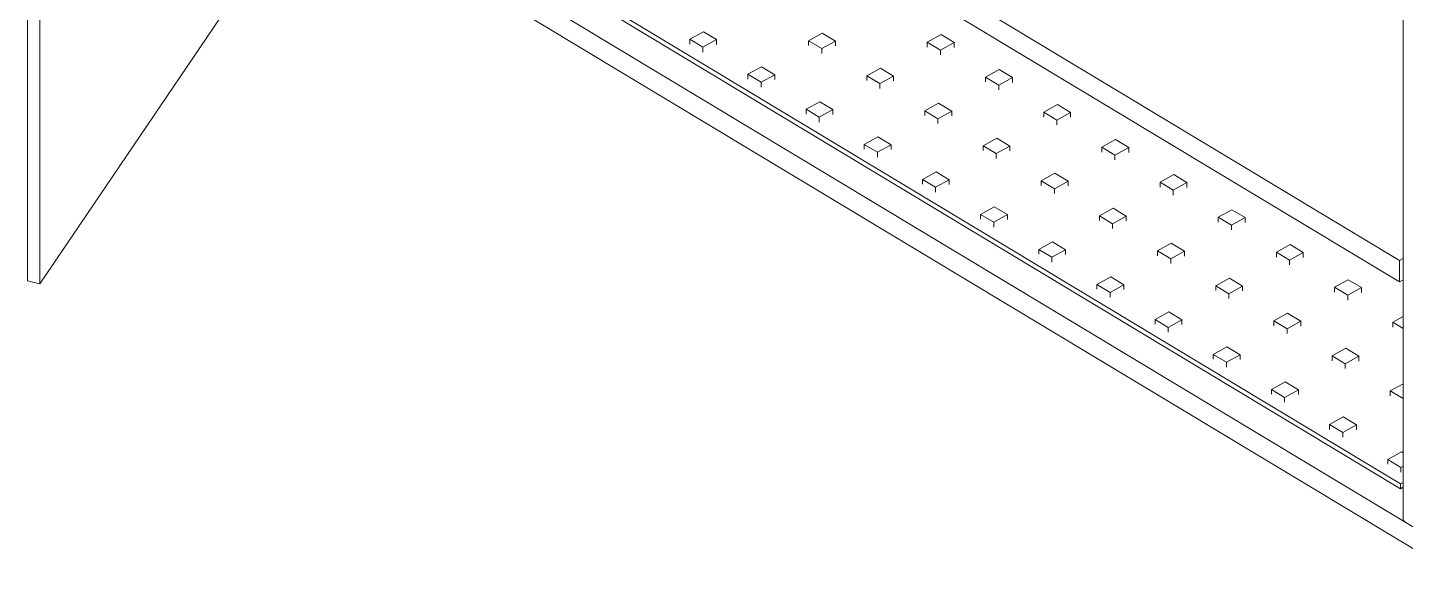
# Model space of a CAD drawing. Header units: inches. Extents: x 4 to 26.1, y 6.7 to 41.9.
# Drawn here: x 4 to 17.05, y 6.71 to 11.99 of the extents above; entities that cross this region are included whole.
import ezdxf

# ---------------------------------------------------------------- set-up
doc = ezdxf.new("R2010")
doc.units = ezdxf.units.IN
doc.header["$MEASUREMENT"] = 0
doc.layers.add('rails', color=7, linetype='Continuous', lineweight=35, true_color=0xd4d4d4)

# ---------------------------------------------------------------- blocks, each defined once
blk = doc.blocks.new('A$C382235AA')
at = {"color": 0, "linetype": 'Continuous', "lineweight": 0, "extrusion": (-4.89431e-17, 0.816497, 0.57735)}
for p, q in [((-21.826, 3.855), (-21.826, 18.551)), ((-21.709, 18.525), (-21.709, 3.828)), ((-21.709, 3.828), (-16.789, 11.086)), ((-16.789, 8.841), (-8.828, 4.049)), ((-8.828, 3.845), (-16.789, 8.637)), ((-17.481, 6.808), (-8.136, 1.183)), ((-17.481, 6.604), (-8.136, 0.979)), ((-8.818, 1.931), (-16.294, 6.431)), ((-8.794, 1.6), (-8.794, 6.478)), ((-8.818, 1.885), (-16.294, 6.385)), ((-15.422, 6.215), (-15.552, 6.143)), ((-15.552, 6.143), (-15.427, 6.068)), ((-15.552, 6.097), (-15.552, 6.143)), ((-15.427, 6.068), (-15.298, 6.14)), ((-15.298, 6.14), (-15.422, 6.215)), ((-15.298, 6.094), (-15.298, 6.14)), ((-14.296, 6.202), (-14.426, 6.13)), ((-14.172, 6.127), (-14.296, 6.202)), ((-13.171, 6.188), (-13.301, 6.116)), ((-13.046, 6.113), (-13.171, 6.188)), ((-15.427, 6.022), (-15.427, 6.068)), ((-14.426, 6.13), (-14.302, 6.055)), ((-14.426, 6.084), (-14.426, 6.13)), ((-14.302, 6.055), (-14.172, 6.127)), ((-14.302, 6.009), (-14.302, 6.055)), ((-14.172, 6.081), (-14.172, 6.127)), ((-13.301, 6.116), (-13.176, 6.041)), ((-13.301, 6.07), (-13.301, 6.116)), ((-13.176, 6.041), (-13.046, 6.113)), ((-13.176, 5.995), (-13.176, 6.041)), ((-13.046, 6.067), (-13.046, 6.113)), ((-14.871, 5.883), (-15.001, 5.812)), ((-14.746, 5.808), (-14.871, 5.883)), ((-15.001, 5.812), (-14.876, 5.737)), ((-15.001, 5.766), (-15.001, 5.812)), ((-14.876, 5.737), (-14.746, 5.808)), ((-14.746, 5.763), (-14.746, 5.808)), ((-13.745, 5.87), (-13.875, 5.798)), ((-13.875, 5.798), (-13.751, 5.723)), ((-13.875, 5.752), (-13.875, 5.798)), ((-13.751, 5.723), (-13.621, 5.795)), ((-13.621, 5.795), (-13.745, 5.87)), ((-13.621, 5.749), (-13.621, 5.795)), ((-12.62, 5.856), (-12.75, 5.784)), ((-12.75, 5.784), (-12.625, 5.709)), ((-12.75, 5.739), (-12.75, 5.784)), ((-12.625, 5.709), (-12.495, 5.781)), ((-12.495, 5.781), (-12.62, 5.856)), ((-12.495, 5.735), (-12.495, 5.781)), ((-14.876, 5.691), (-14.876, 5.737)), ((-13.751, 5.677), (-13.751, 5.723)), ((-12.625, 5.664), (-12.625, 5.709)), ((-14.32, 5.552), (-14.45, 5.48)), ((-14.195, 5.477), (-14.32, 5.552)), ((-13.194, 5.538), (-13.324, 5.466)), ((-13.07, 5.463), (-13.194, 5.538)), ((-12.069, 5.525), (-12.198, 5.453)), ((-11.944, 5.45), (-12.069, 5.525)), ((-14.45, 5.48), (-14.325, 5.405)), ((-14.45, 5.434), (-14.45, 5.48)), ((-14.325, 5.405), (-14.195, 5.477)), ((-14.325, 5.359), (-14.325, 5.405)), ((-14.195, 5.431), (-14.195, 5.477)), ((-13.324, 5.466), (-13.2, 5.391)), ((-13.324, 5.42), (-13.324, 5.466)), ((-13.2, 5.391), (-13.07, 5.463)), ((-13.2, 5.345), (-13.2, 5.391)), ((-13.07, 5.417), (-13.07, 5.463)), ((-12.198, 5.453), (-12.074, 5.378)), ((-12.198, 5.407), (-12.198, 5.453)), ((-12.074, 5.378), (-11.944, 5.45)), ((-12.074, 5.332), (-12.074, 5.378)), ((-11.944, 5.404), (-11.944, 5.45)), ((-13.769, 5.22), (-13.899, 5.148)), ((-13.899, 5.148), (-13.774, 5.073)), ((-13.899, 5.102), (-13.899, 5.148)), ((-13.774, 5.073), (-13.644, 5.145)), ((-13.644, 5.145), (-13.769, 5.22)), ((-13.644, 5.099), (-13.644, 5.145)), ((-12.643, 5.206), (-12.773, 5.135)), ((-12.773, 5.135), (-12.648, 5.06)), ((-12.773, 5.089), (-12.773, 5.135)), ((-12.648, 5.06), (-12.518, 5.131)), ((-12.518, 5.131), (-12.643, 5.206)), ((-12.518, 5.086), (-12.518, 5.131)), ((-11.517, 5.193), (-11.647, 5.121)), ((-11.647, 5.121), (-11.523, 5.046)), ((-11.647, 5.075), (-11.647, 5.121)), ((-11.523, 5.046), (-11.393, 5.118)), ((-11.393, 5.118), (-11.517, 5.193)), ((-11.393, 5.072), (-11.393, 5.118)), ((-13.774, 5.027), (-13.774, 5.073)), ((-12.648, 5.014), (-12.648, 5.06)), ((-11.523, 5), (-11.523, 5.046)), ((-13.218, 4.888), (-13.348, 4.816)), ((-13.093, 4.813), (-13.218, 4.888)), ((-12.092, 4.875), (-12.222, 4.803)), ((-11.967, 4.8), (-12.092, 4.875)), ((-10.966, 4.861), (-11.096, 4.789)), ((-10.842, 4.786), (-10.966, 4.861)), ((-13.348, 4.816), (-13.223, 4.741)), ((-13.348, 4.77), (-13.348, 4.816)), ((-13.223, 4.741), (-13.093, 4.813)), ((-13.223, 4.695), (-13.223, 4.741)), ((-13.093, 4.767), (-13.093, 4.813)), ((-12.222, 4.803), (-12.097, 4.728)), ((-12.222, 4.757), (-12.222, 4.803)), ((-12.097, 4.728), (-11.967, 4.8)), ((-12.097, 4.682), (-12.097, 4.728)), ((-11.967, 4.754), (-11.967, 4.8)), ((-11.096, 4.789), (-10.972, 4.714)), ((-11.096, 4.743), (-11.096, 4.789)), ((-10.972, 4.714), (-10.842, 4.786)), ((-10.972, 4.668), (-10.972, 4.714)), ((-10.842, 4.74), (-10.842, 4.786)), ((-12.667, 4.557), (-12.796, 4.485)), ((-12.796, 4.485), (-12.672, 4.41)), ((-12.796, 4.439), (-12.796, 4.485)), ((-12.672, 4.41), (-12.542, 4.482)), ((-12.542, 4.482), (-12.667, 4.557)), ((-12.542, 4.436), (-12.542, 4.482)), ((-11.541, 4.543), (-11.671, 4.471)), ((-11.671, 4.471), (-11.546, 4.396)), ((-11.671, 4.425), (-11.671, 4.471)), ((-11.546, 4.396), (-11.416, 4.468)), ((-11.416, 4.468), (-11.541, 4.543)), ((-11.416, 4.422), (-11.416, 4.468)), ((-10.415, 4.529), (-10.545, 4.458)), ((-10.545, 4.458), (-10.42, 4.383)), ((-10.545, 4.412), (-10.545, 4.458)), ((-10.42, 4.383), (-10.291, 4.454)), ((-10.291, 4.454), (-10.415, 4.529)), ((-10.291, 4.409), (-10.291, 4.454)), ((-12.672, 4.364), (-12.672, 4.41)), ((-11.546, 4.35), (-11.546, 4.396)), ((-10.42, 4.337), (-10.42, 4.383)), ((-12.115, 4.225), (-12.245, 4.153)), ((-11.991, 4.15), (-12.115, 4.225)), ((-10.99, 4.211), (-11.12, 4.139)), ((-10.865, 4.136), (-10.99, 4.211)), ((-9.864, 4.198), (-9.994, 4.126)), ((-9.739, 4.123), (-9.864, 4.198)), ((-12.245, 4.153), (-12.121, 4.078)), ((-12.245, 4.107), (-12.245, 4.153)), ((-12.121, 4.078), (-11.991, 4.15)), ((-12.121, 4.032), (-12.121, 4.078)), ((-11.991, 4.104), (-11.991, 4.15)), ((-11.12, 4.139), (-10.995, 4.064)), ((-11.12, 4.093), (-11.12, 4.139)), ((-10.995, 4.064), (-10.865, 4.136)), ((-10.995, 4.018), (-10.995, 4.064)), ((-10.865, 4.09), (-10.865, 4.136)), ((-9.994, 4.126), (-9.869, 4.051)), ((-9.994, 4.08), (-9.994, 4.126)), ((-9.869, 4.051), (-9.739, 4.123)), ((-9.869, 4.005), (-9.869, 4.051)), ((-9.739, 4.077), (-9.739, 4.123)), ((-8.828, 4.049), (-8.794, 4.068)), ((-8.828, 4.049), (-8.828, 3.845)), ((-21.709, 3.828), (-21.826, 3.855)), ((-11.564, 3.893), (-11.694, 3.821)), ((-11.694, 3.821), (-11.57, 3.746)), ((-11.694, 3.775), (-11.694, 3.821)), ((-11.57, 3.746), (-11.44, 3.818)), ((-11.44, 3.818), (-11.564, 3.893)), ((-11.44, 3.772), (-11.44, 3.818)), ((-10.439, 3.88), (-10.569, 3.808)), ((-10.569, 3.808), (-10.444, 3.733)), ((-10.569, 3.762), (-10.569, 3.808)), ((-10.444, 3.733), (-10.314, 3.805)), ((-10.314, 3.805), (-10.439, 3.88)), ((-10.314, 3.759), (-10.314, 3.805)), ((-9.313, 3.866), (-9.443, 3.794)), ((-9.443, 3.794), (-9.318, 3.719)), ((-9.443, 3.748), (-9.443, 3.794)), ((-9.318, 3.719), (-9.188, 3.791)), ((-9.188, 3.791), (-9.313, 3.866)), ((-9.188, 3.745), (-9.188, 3.791)), ((-8.794, 3.864), (-8.828, 3.845)), ((-11.57, 3.7), (-11.57, 3.746)), ((-10.444, 3.687), (-10.444, 3.733)), ((-9.318, 3.673), (-9.318, 3.719)), ((-11.013, 3.561), (-11.143, 3.489)), ((-10.889, 3.486), (-11.013, 3.561)), ((-9.888, 3.548), (-10.017, 3.476)), ((-9.763, 3.473), (-9.888, 3.548)), ((-11.143, 3.489), (-11.019, 3.414)), ((-11.143, 3.443), (-11.143, 3.489)), ((-11.019, 3.414), (-10.889, 3.486)), ((-11.019, 3.368), (-11.019, 3.414)), ((-10.889, 3.44), (-10.889, 3.486)), ((-10.017, 3.476), (-9.893, 3.401)), ((-10.017, 3.43), (-10.017, 3.476)), ((-9.893, 3.401), (-9.763, 3.473)), ((-9.893, 3.355), (-9.893, 3.401)), ((-9.763, 3.427), (-9.763, 3.473)), ((-8.794, 3.516), (-8.892, 3.462)), ((-8.892, 3.462), (-8.794, 3.403)), ((-8.892, 3.416), (-8.892, 3.462)), ((-10.462, 3.23), (-10.592, 3.158)), ((-10.592, 3.158), (-10.467, 3.083)), ((-10.592, 3.112), (-10.592, 3.158)), ((-10.467, 3.083), (-10.338, 3.155)), ((-10.338, 3.155), (-10.462, 3.23)), ((-10.338, 3.109), (-10.338, 3.155)), ((-9.336, 3.216), (-9.466, 3.144)), ((-9.466, 3.144), (-9.342, 3.069)), ((-9.466, 3.098), (-9.466, 3.144)), ((-9.342, 3.069), (-9.212, 3.141)), ((-9.212, 3.141), (-9.336, 3.216)), ((-9.212, 3.095), (-9.212, 3.141)), ((-10.467, 3.037), (-10.467, 3.083)), ((-9.342, 3.023), (-9.342, 3.069)), ((-9.911, 2.898), (-10.041, 2.826)), ((-9.786, 2.823), (-9.911, 2.898)), ((-8.794, 2.88), (-8.915, 2.812)), ((-10.041, 2.826), (-9.916, 2.751)), ((-10.041, 2.78), (-10.041, 2.826)), ((-9.916, 2.751), (-9.786, 2.823)), ((-9.916, 2.705), (-9.916, 2.751)), ((-9.786, 2.777), (-9.786, 2.823)), ((-8.915, 2.812), (-8.794, 2.739)), ((-8.915, 2.766), (-8.915, 2.812)), ((-9.36, 2.566), (-9.49, 2.494)), ((-9.49, 2.494), (-9.365, 2.419)), ((-9.49, 2.448), (-9.49, 2.494)), ((-9.365, 2.419), (-9.235, 2.491)), ((-9.235, 2.491), (-9.36, 2.566)), ((-9.235, 2.445), (-9.235, 2.491)), ((-9.365, 2.373), (-9.365, 2.419)), ((-8.809, 2.234), (-8.939, 2.162)), ((-8.794, 2.226), (-8.809, 2.234)), ((-8.939, 2.162), (-8.814, 2.087)), ((-8.939, 2.117), (-8.939, 2.162)), ((-8.814, 2.087), (-8.794, 2.099)), ((-8.814, 2.042), (-8.814, 2.087)), ((-8.794, 1.945), (-8.818, 1.931)), ((-8.818, 1.931), (-8.818, 1.885)), ((-8.794, 1.899), (-8.818, 1.885))]:
    blk.add_line(p, q, dxfattribs=at)
at = {"color": 0, "linetype": 'Continuous', "lineweight": 0}
blk.add_ellipse((-8.711, 1.6), major_axis=(-0.083, 0), ratio=0.57735, start_param=0, end_param=0.764554, dxfattribs=at)

msp = doc.modelspace()

# ---------------------------------------------------------------- block references
at = {"layer": 'rails'}
msp.add_blockref('A$C382235AA', (25.821, 5.735), dxfattribs=at)

doc.saveas('drawing.dxf')
